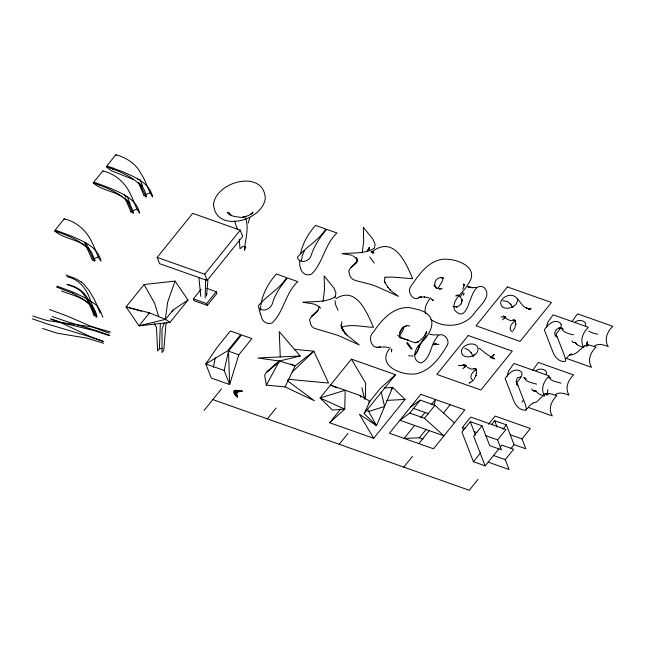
<?xml version="1.0" encoding="UTF-8"?>
<svg xmlns="http://www.w3.org/2000/svg" width="645" height="645" viewBox="0 0 645 645"><rect width="100%" height="100%" fill="white"/><g stroke="black" fill="none" stroke-linecap="round" stroke-linejoin="round"><path stroke-width="0.97" d="M205.183 297.942L205.602 279.954M365.304 399.021L365.667 383.162L351.412 359.128L320.065 398.021L332.481 410.075L344.769 409.091L345.196 390.249L320.065 398.021L344.769 409.091L329.651 422.733L373.697 438.318L405.052 399.416L392.636 387.363L384.13 388.048M260.435 310.189L260.749 306.254M299.667 260.04L299.82 265.933L301.36 270.602A10.376 8.538 -87.9 0 0 311.462 274.173C323.161 262.942 324.628 244.302 336.996 232.99L326.692 229.346C320.194 236.9 314.623 245.285 311.358 254.759C310.164 260.894 301.215 264.216 297.619 258.443L297.522 257.266C305.738 246.995 318.614 240.65 325.781 229.023L315.478 225.379C308.503 233.506 302.739 242.923 300.626 253.541M154.284 323.798L156.477 327.168L157.614 350.953L159.412 348.719L160.355 323.29M323.024 301.578L324.508 289.742L324.153 275.883L333.65 287.718L335.932 292.757L335.247 296.756C325.717 302.787 313.655 301.15 302.892 302.263C308.237 303.368 314.526 302.981 318.896 306.697L318.799 308.85C316.695 313.252 311.624 315.212 309.576 319.573L310.697 324.354L311.922 326.435L313.938 328.136L337.964 335.368L359.265 344.954L344.43 333.102M301.505 260.709L302.247 255.63L304.4 250.905M442.655 280.075L442.696 278.326M206.537 295.934L206.714 293.515M507.293 376.245L508.421 371.173L513.936 363.425L549.169 375.89C543.719 381.139 540.284 389.112 544.646 396.151C541.598 394.909 537.648 394.24 536.043 391.023L533.254 390.822L531.69 388.903M546.484 327.62L547.613 322.556L553.12 314.808L588.361 327.273C582.911 332.522 579.476 340.495 583.838 347.526C580.79 346.292 576.84 345.623 575.227 342.406L573.26 342.535L571.881 340.874M206.561 295.491L207.9 280.631M515.702 323.935L514.758 328.152L512.928 330.522M546.275 374.229L546.476 372.221L545.428 370.601C542.695 368.537 538.76 368.65 535.995 370.601M585.458 325.612L585.668 323.605L584.612 321.984C581.879 319.92 577.952 320.025 575.187 321.976M341.568 328.781L341.697 321.879M391.628 350.485L391.467 351.88L391.829 349.171M165.257 319.872L167.684 302.037L175.069 281.091L144.109 284.518L126.081 306.891L139.006 325.83L169.966 322.403L187.993 300.038L175.069 281.091M462.409 299.651L461.312 303.86L461.828 299.836L460.248 296.531L457.539 295.297L455.652 295.91M476.389 372.85L475.937 375.842L476.042 375.438L474.115 379.333M426.426 335.714C420.411 340.971 419.524 348.985 414.896 354.806M426.643 331.377L426.442 332.699L426.651 331.578C425.111 336.077 421.483 339.681 417.517 342.156L418.613 341.568L415.195 342.697L416.194 342.64L413.268 342.189L399.973 337.424M547.323 393.095L547.919 389.572M260.838 305.448C262.475 293.604 268.538 282.921 276.294 274.004L286.598 277.64C279.43 289.266 266.546 295.62 258.331 305.883L258.435 307.06C262.975 313.776 272.222 308.076 273.045 301.328C276.044 292.54 281.631 285.025 287.501 277.963L297.805 281.607C285.445 292.919 283.969 311.559 272.271 322.79A10.376 8.538 -87.9 0 1 262.176 319.219L260.411 313.309M566.544 358.209L568.697 355.709L571.696 353.96L569.583 354.831C577.211 355.5 580.508 347.324 586.716 345.083L587.345 341.689L586.668 344.422M213.35 367.448L215.228 357.806M362.216 252.953L363.691 241.125L363.345 227.266L372.842 239.102L375.116 244.141L374.439 248.14C364.909 254.17 352.847 252.534 342.084 253.646L352.267 255.299M224.17 370.448L228.507 351.162L241.569 334.949L251.873 338.593L238.811 354.798L229.636 384.549L211.286 378.059L205.811 363.957L217.292 347.195L230.362 330.99L240.666 334.634L227.596 350.84L205.811 363.957L224.17 370.448L229.636 384.549L228.507 351.162L238.811 354.798M434.182 405.366L435.488 399.521L431.191 404.858M403.77 327.773L402.69 331.054L399.473 336.005M248.188 223.073L249.817 217.534M419.71 344.672L417.605 351.323L415.17 354.403M357.515 259.854L356.951 261.62L357.677 259.975M164.265 322.911L162.032 329.127L161.992 352.501L163.79 350.267L165.942 324.274L166.837 322.484M399.827 332.562L403.101 327.467L406.35 326.072M442.575 280.769L438.173 288.049M465.392 365.675L464.747 367.174L466.109 365.376L458.345 365.53M525.941 410.059L526.441 408.906L525.498 404.834L516.871 382.59C518.967 379.744 522.071 376.986 522.087 373.189L521.039 371.568C514.863 367.07 508.454 373.487 505.124 378.438L513.751 400.682C515.508 405.657 520.241 410.962 525.941 410.059L530.295 405.076L532.907 403.093M473.478 355.863L474.188 354.258M492.998 356.459L494.175 354.355L490.248 357.822M356.661 262.104L357.693 259.895M391.047 389.846L392.636 387.363L376.527 425.652L364.111 413.598L369.899 401.319L359.878 395.441L330.514 385.057L336.916 387.927M280.269 356.935L279.229 331.619L300.199 355.984L279.43 361.039L265.942 373.012L264.652 375.309L266.353 385.13L285.058 386.911L295.16 365.836L313.841 351.203L328.547 383.057L287.976 379.268M463.271 295.241L464.158 293.411M462.788 289.145L463.9 286.372L463.828 284.155L464.126 285.388L463.562 283.985M172.207 311.769L173.102 309.979L187.993 300.038M334.763 297.676L335.247 296.756M425.531 334.199L426.563 332.272L424.999 335.045M504.471 318.299L505.293 316.76L503.487 316.034C506.438 319.202 510.655 321.847 515.162 320.243L515.532 320.92M266.353 385.13L279.43 361.039L295.16 365.836L290.54 363.965M512.694 307.359L513.444 305.988M385.049 277.914L384.356 280.18L384.96 282.8L384.581 281.825L388.242 287.743L387.5 286.832L390.604 290.089M532.818 370.206L538.325 362.458L573.566 374.922C568.116 380.171 564.673 388.145 569.035 395.175C564.762 393.635 559.562 391.579 555.409 394.522M572.002 321.589L577.509 313.841L612.75 326.297C607.3 331.554 603.865 339.528 608.227 346.558C603.954 345.011 598.754 342.963 594.601 345.905M463.223 292.604L460.248 296.531M357.12 261.523L350.058 268.659L348.768 270.956L349.888 275.738L351.106 277.818L353.129 279.519L356.209 280.72L370.827 284.429L377.156 286.751L398.449 296.329L389.572 289.653M390.354 347.768C375.084 365.191 402.101 376.446 416.485 373.721C430.916 370.44 440.398 357.048 447.437 344.962C450.581 338.407 440.269 329.885 436.367 337.972C430.449 345.567 430.562 358.91 421.08 362.95C410.688 360.74 414.896 347.84 420.975 343.051C434.722 329.732 438.302 313.333 414.904 308.882C396.941 303.069 382.727 318.146 373.761 331.619C367.344 336.843 371.085 349.808 380.187 347.034L378.97 347.131L385.517 346.994L388.685 347.687M430.505 297.748C427.345 302.271 423.467 308.052 425.756 313.744M530.787 308.366L530.021 309.479L530.948 308.407M461.457 303.4L459.224 305.859L456.055 306.98L457.039 306.956L452.927 306.52M586.74 346.76L588.192 344.809L596.028 347.042C590.578 352.291 587.144 360.273 591.505 367.303L565.81 358.217M521.942 402.125L523.732 399.852M138.401 182.43C142.489 185.583 146.326 192.484 146.117 197.16L141.086 186.349A29.106 19.963 0 0 0 139.215 184.075C130.097 175.319 117.979 170.756 106.231 166.692L111.303 170.764L133.692 179.568M251.864 213.495L252.993 212.084L250.857 214.309L251.913 213.382L248.591 215.486L242.351 217.365M122.494 196.798C113.23 190.976 101.41 190.202 93.162 182.898C104.909 186.961 117.035 191.517 126.146 200.289A29.106 19.963 0 0 1 128.024 202.554L133.055 213.366L133.652 212.624L130.935 211.931L131.233 211.56M146.713 196.419L144.141 195.54M93.573 245.697A31.887 7.627 54.7 0 0 92.146 242.834C86.97 230.991 76.908 221.783 64.161 218.889L55.172 230.031L70.434 235.715A21.591 2.62 24.1 0 1 74.562 237.481C85.527 242.246 98.193 248.123 100.959 261.072L98.234 257.024L93.581 245.705M102.805 170.941L93.823 182.084L109.086 187.768A21.591 2.628 24.1 0 1 113.206 189.533C124.171 194.306 136.845 200.176 139.602 213.124L136.877 209.077L132.225 197.757A31.879 7.627 54.7 0 0 130.782 194.879C125.614 183.035 115.552 173.836 102.805 170.941L102.942 171.288M115.866 154.736L106.885 165.878L122.147 171.562A21.591 2.628 24.1 0 1 126.275 173.328C137.232 178.101 149.906 183.97 152.663 196.91C147.568 189.711 145.972 180.632 140.844 173.36C135.829 163.58 126.202 157.606 115.866 154.736L116.003 155.082M99.314 185.639L100.386 184.309M112.383 169.433L113.456 168.103M84.729 245.261C75.288 239.045 63.049 238.319 54.519 230.845C66.258 234.909 78.384 239.464 87.502 248.236A29.106 19.963 0 0 1 89.381 250.502L94.404 261.314L95.009 260.572L92.283 259.879L92.582 259.508M157.187 257.411L192.694 213.35L240.23 230.16L242.665 236.425L207.15 280.486L159.613 263.668L157.187 257.411L204.723 274.222L207.15 280.486M173.102 309.979L165.539 319.364L139.006 325.83L149.479 312.841L165.539 319.364L169.966 322.403M204.723 274.222L240.23 230.16M206.747 288.331L216.22 291.685L216.914 293.475L207.319 305.367L194.064 300.683L193.371 298.893L201.159 289.226M207.319 305.367L206.626 303.577L216.22 291.685M204.094 410.422L221.558 388.758M267.344 418.871L276.076 408.035M329.651 422.733L340.713 409.011M368.666 402.843L380.348 388.355L395.466 374.705L351.412 359.128M339.238 444.292L347.969 433.456M364.111 413.598L395.466 374.705M409.793 413.09L424.483 418.282L443.954 435.835L399.908 420.258L409.793 413.09L420.25 400.126L434.932 405.318L454.403 422.87M414.59 425.45L404.141 438.415L419.379 437.81L423.056 439.108M420.734 417.823L425.039 412.486M424.483 418.282L434.932 405.318M419.379 437.81L426.143 429.417M418.823 443.607L429.272 430.642M443.413 413.098L450.17 404.713M403.786 467.117L412.518 456.281M463.4 430.11L462.36 427.417L470.721 417.041L505.954 429.506L497.601 439.874L501.431 449.759L489.684 445.606L482.017 425.837L470.269 421.677L461.909 432.053L473.414 461.715L485.161 465.867L498.891 448.831M482.017 425.837L473.656 436.205L485.161 465.867M488.539 424.225L495.11 416.073L530.351 428.53L521.99 438.906L525.82 448.791L514.073 444.639L506.406 424.862L494.659 420.709L491.675 424.418M473.414 461.715L480.581 452.822M502.826 429.312L506.406 424.862M500.093 447.348L501.883 445.123L513.63 449.275L505.269 459.651L509.099 469.536L488.321 462.183M477.969 479.428L469.238 490.265L212.826 399.594M511.09 448.34L514.073 444.639M502.544 319.864L505.293 316.76L505.753 317.832M462.828 368.787L466.109 365.376M357.532 261.225L351.017 267.465L356.435 262.926M318.34 309.85L311.825 316.09L317.251 311.543M292.217 372.044L313.841 351.203L295.136 349.421M419.959 296.748C414.356 302.973 406.366 292.129 410.72 286.614C418.282 275.48 426.893 262.442 440.978 259.532C454.33 257.153 481.315 266.772 468.068 284.074C464.078 292.524 451.032 299.498 454.54 310.084C470.89 327.845 468.222 278.213 484.25 287.614C492.546 296.595 478.913 306.351 474.381 313.268C464.473 327.136 444.381 328.748 430.828 319.436M367.021 250.72L369.077 248.833L368.093 249.921L369.561 247.575L368.827 248.897L369.142 247.624L369.271 249.446L369.125 247.914M278.89 361.184L266.901 371.826L279.333 361.797M546.678 395.401L549.008 393.426L556.845 395.659C551.394 400.916 547.952 408.89 552.313 415.92L528.827 407.616M472.898 380.752L469.068 383.017L470.536 382.598M544.598 394.135L549.008 393.426L544.598 394.135L536.737 401.883L533.181 402.948M410.357 407.293L420.25 400.126M458.079 294.846L456.491 295.821L457.539 295.297M515.573 321.033C511.662 322.621 507.333 329.071 512.42 331.893M476.381 369.65C472.471 371.246 468.149 377.696 473.237 380.51M529.448 309.455L530.658 308.737M372.278 251.558C394.119 235.361 405.713 262.225 412.655 278.704L392.031 277.076L384.565 277.261M335.997 298.667C356.5 285.485 367.013 312.906 373.471 327.321C362.869 327.023 351.598 323.629 341.318 327.281M439.374 289.428L442.172 288.75L436.399 288.097L434.021 285.622M136.877 209.077L132.62 210.786M98.234 257.024L93.735 258.79M149.938 192.871L145.448 194.637M461.369 365.683L463.723 364.739L465.311 365.159M559.916 328.007L556.393 329.369L554.805 332.506L554.942 334.876L556.401 336.577M434.819 284.792L434.238 284.977L436.399 288.097C432.029 283.582 436.689 276.552 442.373 277.681L441.035 277.552L443.276 278.148M419.444 297.547L421.37 296.934L418.355 297.788M367.827 411.687L384.581 406.511L381.243 392.176M520.781 376.89L517.322 377.954L516.177 381.098L516.548 383.549L517.838 385.371M371.963 252.526L373.616 252.034M584.749 345.647L588.192 344.809L586.716 345.083M411.131 356.225L413.155 355.774M244.197 216.986L246.116 216.567L242.157 217.26M298.312 356.354L300.199 355.984L257.968 357.999L279.43 361.039M408.575 355.879L410.349 355.605M377.027 347.365L378.341 347.171M372.246 252.526L373.802 252.308L371.633 252.485L373.826 252.622L371.431 252.042L373.197 253.251L371.004 251.614M476.155 287.436L471.955 287.686L468.036 286.904L472.463 287.718L467.802 286.775M420.492 297.192L424.692 296.942L424.184 296.91L428.844 297.853M159.412 348.719L162.5 348.381M433.851 343.672L436.56 343.398M530.093 309.124L528.384 309.286L530.529 309.374L525.965 307.697L526.949 308.181C520.281 305.891 519.048 297.022 512.307 295.426C507.534 294.499 502.487 297.474 500.722 301.933C499.762 312.519 518.709 308.495 517.387 299.175M241.673 391.499L241.085 391.547A27.856 19.592 -21.2 0 1 239.747 391.628L238.166 391.821L237.207 393.007A4.096 2.878 -21.2 0 0 236.868 393.95L237.65 396.49M439.035 344.269L433.408 344.68M500.988 316.993L505.293 316.76M438.084 334.828L432.755 334.876L429.586 334.183M386.976 400.392L405.052 399.416M502.834 300.699L507.704 301.57L510.977 304.601M147.923 312.849L149.479 312.841L126.081 306.891L141.4 311.229M242.004 391.088L241.02 391.08A36.547 25.703 -21.2 0 1 237.941 390.926C232.418 388.846 234.183 395.2 237.312 396.909M573.26 342.535L575.517 342.624L576.283 344.027M533.254 390.822L536.043 391.023M558.546 327.862L562.819 328.321M409.704 325.983C403.19 323.919 397.675 332.03 400.255 337.795L397.699 335.11M242.004 217.558C237.054 216.607 230.757 216.889 227.233 212.745L227.838 212.253L229.015 212.673L231.619 215.632M491.982 357.991L494.336 358.418M597.762 334.191L592.795 333.07L588.788 331.135M473.793 368.376L475.97 368.859L476.784 369.924M573.486 334.811L568.447 333.634L564.335 331.764L562.23 329.724M401.142 337.754L405.181 339.036M561.102 383.17C556.683 381.792 551.209 381.509 548.645 377.051M536.704 384.146C532.294 382.759 526.82 382.477 524.248 378.026M464.763 348.316L468.012 349.655L471.568 353.033M512.944 319.485L515.162 320.243L515.968 324.612M193.371 298.893L206.626 303.577M66.088 275.012L75.61 278.688L81.335 282.034M66.766 276.745C79.174 278.946 86.954 289.355 90.558 300.739A24.728 1.177 66.1 0 1 91.582 303.223L96.137 314.808M510.243 434.754L521.99 438.906M68.128 284.59C77.005 286.711 85.1 291.967 88.76 300.602M66.895 284.397L74.489 287.227L78.803 289.541A16.665 12.65 69.6 0 1 80.577 290.968C87.422 297.813 90.768 307.173 94.218 316.01M413.106 408.269L428.707 413.784M462.36 427.417L465.069 428.369M474.107 431.57L476.816 432.529M485.854 435.722L497.601 439.874M57.107 286.162L72.506 291.903A21.551 2.612 24.1 0 1 76.013 293.402L88.405 299.538L96.024 304.827A21.366 14.053 9 0 1 97.863 306.827L100.209 310.713L102.886 317.195M56.446 286.977L72.345 293.136M61.525 291.048C75.102 296.257 93.751 299.723 96.935 316.703M493.522 455.499L505.269 459.651M49.471 309.527L65.177 315.3A31.145 3.265 23.5 0 1 68.942 316.832L93.17 327.217A23.551 2.467 23.5 0 0 96.274 328.458L109.279 333.191M110.456 332.03L93.815 327.168L48.585 320.75A48.52 19.302 2.9 0 1 44.352 319.718L32.831 315.986M109.908 335.4L96.919 330.885A36.918 3.62 15.8 0 0 93.831 329.885L69.063 322.282A42.409 4.152 15.8 0 1 64.653 320.855L52.189 316.526M108.763 335.497L95.702 331.079A47.375 13.505 8.2 0 0 92.525 330.184L65.145 323.58A43.812 12.497 8.2 0 1 62.226 322.734L51.511 319.098M50.278 318.904L60.84 322.79A55.389 19.697 34 0 1 63.581 323.943L88.018 335.577A59.727 21.237 34 0 0 90.985 336.843L102.337 341.06M103.845 341.592L86.785 335.795L48.907 324.475A40.949 3.701 16 0 1 44.836 323.153L32.25 318.807M103.579 343.253L87.131 338.198L58.647 333.417A32.71 10.481 6.6 0 1 55.188 332.594L42.546 328.49M493.054 358.257L494.659 358.886L491.853 357.757L493.143 358.314L486.048 353.686L479.146 348.187M408.366 340.286L408.753 340.439L407.035 339.73M285.058 386.911L314.333 400.69L287.388 380.752M353.089 255.968L356.645 258.532L355.919 257.702L357.257 259.79L356.838 258.742L357.499 261.201L357.298 260.016M548.831 376.793L550.854 377.93M523.764 377.381L526.465 378.905M442.027 277.455L443.518 278.543L442.535 277.608L443.091 278.366M463.723 364.739L466.569 366.449M245.076 246.801L243.987 246.414A2.83 1.991 -21.2 0 0 242.649 246.567L239.996 248.752L239.279 239.255M561.682 328.555L563.045 329.45L561.311 327.934M467.367 367.384L471.189 369.125L475.97 368.859L476.518 373.632M430.957 298.748L433.23 300.425L432.215 299.296L433.085 300.643M318.896 306.697L320.742 308.068M126.476 199.547L129.758 203.586L133.652 212.624M555.208 335.44L557.191 337.279M407.293 342.374L412.276 349.276M406.673 343.148L411.075 348.856M237.231 397.006C232.474 393.087 231.749 388.532 239.311 390.902A33.661 23.68 -21.2 0 0 242.085 390.983M88.478 248.091L91.558 252.364L95.009 260.572M237.4 396.804C233.571 394.184 234.683 388.975 239.738 391.16A29.63 20.842 -21.2 0 0 241.923 391.192M237.481 396.699L235.748 393.982L236.175 391.523A0.839 0.589 -21.2 0 1 236.667 391.249L239.835 391.281A35.531 24.994 -21.2 0 0 241.835 391.297M347.236 335.295L343.543 331.143L341.221 327.096L344.914 332.86L341.358 326.749L343.1 330.603L340.762 324.927M237.562 396.594L236.304 394.401L236.513 392.531A3.443 2.419 -21.2 0 1 236.876 391.967L239.48 391.426A36.096 25.389 -21.2 0 0 241.754 391.394M516.524 384.073L517.516 385.283M369.714 256.871L374.245 263.015M245.737 218.591C249.236 228.612 245.1 239.924 244.374 250.3L245.632 247.624M373.697 438.318L359.45 414.284L376.527 425.652L367.489 409.253M124.348 194.508L125.702 196.943M85.696 242.456L88.978 248.873M84.801 243.028L92.283 259.879M137.675 178.762L138.175 179.649M144.109 284.518L154.703 303.472L158.686 316.655M359.878 395.441L360.829 397.167M124.872 197.668L130.935 211.931M338.02 310.229L335.835 305.399L334.932 300.651M138.748 183.059L143.996 195.725M89.8 302.626L94.96 315.083M471.06 352.372L473.132 356.661M234.554 220.937L237.279 228.975M139.989 179.608L142.698 186.26M127.194 196.475L129.943 203.264M510.622 303.956L511.977 307.23M96.339 317.445L91.171 306.431A29.025 19.906 0 0 0 89.558 304.505L83.342 299.377L75.4 294.644A14.924 2.749 26.5 0 0 72.337 293.12M494.659 420.709L497.101 427.006M470.269 421.677L475.502 435.165M391.346 349.235L391.596 349.88M64.161 218.889L64.427 219.574M100.16 313.147L95.395 301.602A31.782 7.603 54.7 0 0 94.178 299.151L89.139 290.621L83.882 284.219A15.383 8.796 46.9 0 0 81.326 282.042M399.521 335.594L400.255 337.795M258.903 308.576L260.491 314.276M361.893 387.661L364.562 399.134M418.363 345.656L418.71 347.244M198.918 277.592L200.756 296.378M245.197 246.842A2.83 1.991 -21.2 0 1 245.753 247.664M88.728 300.586A10.941 1.629 60.2 0 1 89.76 302.586M213.543 204.118C215.011 233.458 262.475 221.356 265.297 198.394C263.829 169.055 216.357 181.156 213.543 204.118M561.279 324.572C561.263 328.369 558.151 331.119 556.063 333.973L564.689 356.217L565.633 360.289L565.133 361.442C559.433 362.345 554.692 357.04 552.942 352.065L544.316 329.821C547.645 324.87 554.047 318.445 560.223 322.952L561.279 324.572M461.53 350.558C460.466 360.007 476.373 357.943 477.985 350.259C479.05 340.81 463.142 342.874 461.53 350.558M420.806 394.329L389.459 433.222L433.504 448.799L464.86 409.906L420.806 394.329M468.197 335.529L436.85 374.423L480.904 389.999L512.251 351.106L468.197 335.529M507.389 286.912L476.042 325.806L520.088 341.382L551.443 302.489L507.389 286.912"/></g></svg>
